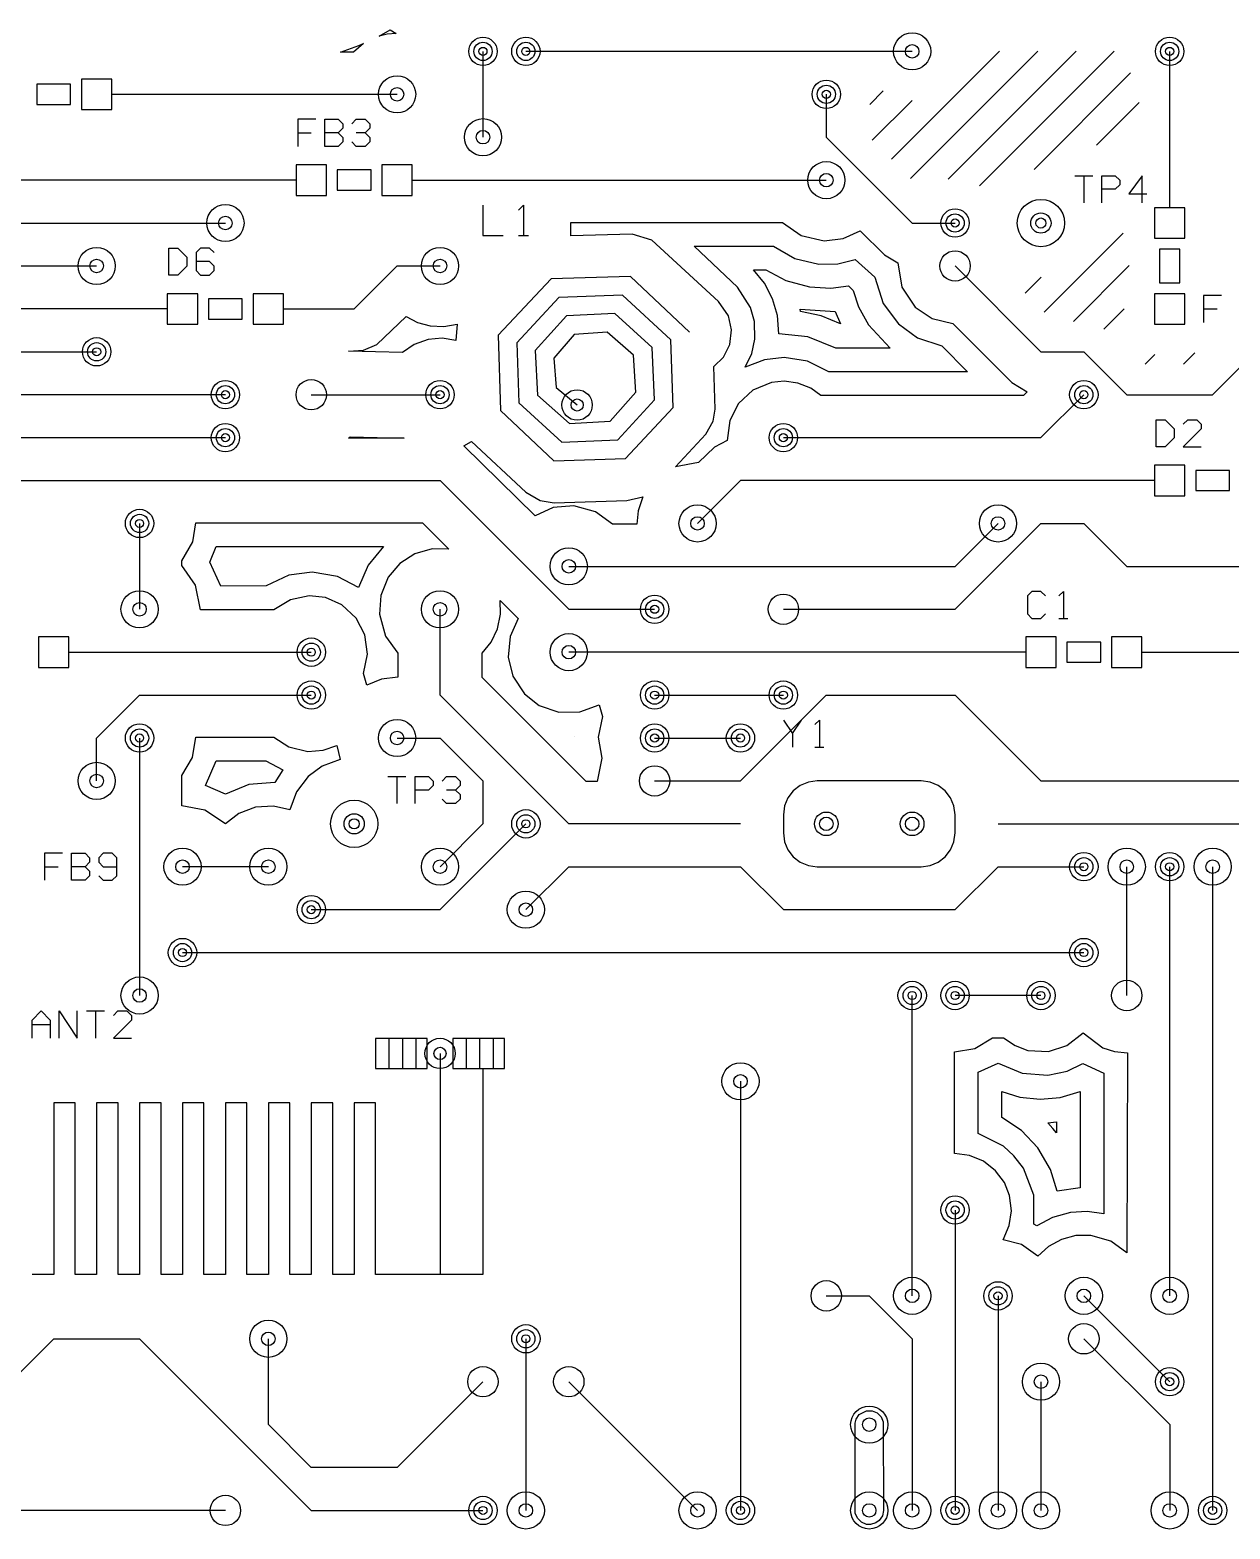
# Model space of a CAD drawing. Extents: x 8 to 285, y 7 to 52.
# Drawn here: x 114.87 to 150.38, y 7.07 to 51.43 of the extents above; entities that cross this region are included whole.
import ezdxf

# ---------------------------------------------------------------- set-up
doc = ezdxf.new("R2010")
doc.units = 0
doc.layers.add('SCORE', color=5, linetype='CONTINUOUS')

msp = doc.modelspace()

# ---------------------------------------------------------------- linework, layer by layer
at = {"layer": 'SCORE'}
for p, q in [((124.7397, 51.0324), (124.4355, 50.78)), ((124.601, 50.9742), (124.7397, 51.0324)), ((125.1969, 51.2486), (125.5264, 51.4338)), ((125.4393, 51.3059), (125.1969, 51.2486)), ((125.7008, 51.3293), (125.4393, 51.3059)), ((125.5264, 51.4338), (125.7008, 51.3293)), ((124.0567, 50.78), (124.601, 50.9742)), ((124.4355, 50.78), (124.0567, 50.78)), ((128.27, 50.8), (128.27, 48.26)), ((140.97, 50.8), (129.54, 50.8)), ((140.355, 47.6078), (143.5572, 50.81)), ((140.9207, 47.0421), (144.6886, 50.81)), ((142.0332, 47.0233), (145.82, 50.81)), ((142.9642, 46.8229), (146.9513, 50.81)), ((148.59, 48.26), (148.59, 50.8)), ((144.5796, 47.3069), (147.4349, 50.1622)), ((116.07, 49.83), (115.07, 49.83)), ((115.07, 49.83), (115.07, 49.23)), ((116.07, 49.23), (116.07, 49.83)), ((117.29, 49.98), (116.39, 49.98)), ((116.39, 49.98), (116.39, 49.08)), ((117.29, 49.08), (117.29, 49.98)), ((117.29, 49.53), (119.38, 49.53)), ((119.38, 49.53), (125.73, 49.53)), ((138.43, 49.53), (138.43, 48.26)), ((139.7153, 49.2308), (140.1145, 49.63)), ((139.7893, 48.1735), (140.9665, 49.3507)), ((146.4241, 48.02), (147.69, 49.2859)), ((115.07, 49.23), (116.07, 49.23)), ((116.39, 49.08), (117.29, 49.08)), ((123.3233, 48.79), (122.79, 48.79)), ((122.79, 48.79), (122.79, 47.99)), ((122.79, 48.39), (123.19, 48.39)), ((123.59, 47.99), (123.59, 48.79)), ((123.59, 48.79), (123.99, 48.79)), ((123.99, 48.39), (123.59, 48.39)), ((123.99, 48.79), (124.1233, 48.6567)), ((124.1233, 48.5233), (123.99, 48.39)), ((123.99, 48.39), (124.1233, 48.2567)), ((124.1233, 48.6567), (124.1233, 48.5233)), ((124.39, 48.6567), (124.5233, 48.79)), ((124.5233, 48.79), (124.79, 48.79)), ((124.79, 48.39), (124.5233, 48.39)), ((124.79, 48.79), (124.9233, 48.6567)), ((124.9233, 48.5233), (124.79, 48.39)), ((124.79, 48.39), (124.9233, 48.2567)), ((124.9233, 48.6567), (124.9233, 48.5233)), ((123.99, 47.99), (123.59, 47.99)), ((124.1233, 48.1233), (123.99, 47.99)), ((124.1233, 48.2567), (124.1233, 48.1233)), ((124.5233, 47.99), (124.39, 48.1233)), ((124.79, 47.99), (124.5233, 47.99)), ((124.9233, 48.1233), (124.79, 47.99)), ((124.9233, 48.2567), (124.9233, 48.1233)), ((138.43, 48.26), (140.97, 45.72)), ((148.59, 46.17), (148.59, 48.26)), ((123.64, 47.44), (122.74, 47.44)), ((122.74, 47.44), (122.74, 46.54)), ((123.64, 46.54), (123.64, 47.44)), ((124.96, 47.29), (123.96, 47.29)), ((123.96, 47.29), (123.96, 46.69)), ((124.96, 46.69), (124.96, 47.29)), ((126.18, 47.44), (125.28, 47.44)), ((125.28, 47.44), (125.28, 46.54)), ((126.18, 46.54), (126.18, 47.44)), ((145.78, 47.12), (146.3133, 47.12)), ((146.0467, 47.12), (146.0467, 46.32)), ((146.58, 46.32), (146.58, 47.12)), ((146.58, 47.12), (146.98, 47.12)), ((146.98, 47.12), (147.1133, 46.9867)), ((147.78, 47.12), (147.38, 46.5867)), ((147.78, 46.32), (147.78, 47.12)), ((120.65, 46.99), (107.95, 46.99)), ((122.74, 46.99), (120.65, 46.99)), ((123.96, 46.69), (124.96, 46.69)), ((126.18, 46.99), (128.27, 46.99)), ((128.27, 46.99), (138.43, 46.99)), ((146.98, 46.72), (146.58, 46.72)), ((147.1133, 46.8533), (146.98, 46.72)), ((147.1133, 46.9867), (147.1133, 46.8533)), ((147.38, 46.5867), (147.9133, 46.5867)), ((149.86, 40.64), (156.21, 46.99)), ((122.74, 46.54), (123.64, 46.54)), ((125.28, 46.54), (126.18, 46.54)), ((128.27, 46.25), (128.27, 45.35)), ((129.32, 46.1), (129.47, 46.25)), ((129.47, 46.25), (129.47, 45.35)), ((149.04, 46.17), (148.14, 46.17)), ((148.14, 46.17), (148.14, 45.27)), ((149.04, 45.27), (149.04, 46.17)), ((111.76, 45.72), (120.65, 45.72)), ((130.8697, 45.3384), (130.87, 45.74)), ((130.87, 45.74), (137.1355, 45.74)), ((137.1355, 45.74), (137.6851, 45.3519)), ((140.97, 45.72), (142.24, 45.72)), ((128.27, 45.35), (128.87, 45.35)), ((129.32, 45.35), (129.62, 45.35)), ((132.6833, 45.3881), (130.8697, 45.3384)), ((133.2662, 45.216), (132.6833, 45.3881)), ((137.6851, 45.3519), (138.3687, 45.1915)), ((138.3687, 45.1915), (138.9265, 45.2603)), ((138.9265, 45.2603), (139.4274, 45.4924)), ((139.4274, 45.4924), (140.151, 44.7762)), ((144.8805, 43.0823), (147.2182, 45.42)), ((148.14, 45.27), (149.04, 45.27)), ((118.98, 44.18), (118.98, 44.98)), ((118.98, 44.98), (119.2467, 44.98)), ((119.2467, 44.98), (119.5133, 44.7133)), ((119.9133, 44.98), (119.78, 44.8467)), ((119.78, 44.8467), (119.78, 44.3133)), ((120.18, 44.98), (119.9133, 44.98)), ((120.3133, 44.8467), (120.18, 44.98)), ((135.2365, 43.3988), (133.2662, 45.216)), ((134.5182, 45.04), (136.8664, 45.04)), ((135.8033, 43.8204), (134.5182, 45.04)), ((136.8664, 45.04), (137.4985, 44.6706)), ((148.89, 44.95), (148.29, 44.95)), ((148.29, 44.95), (148.29, 43.95)), ((148.89, 43.95), (148.89, 44.95)), ((111.76, 44.45), (116.84, 44.45)), ((119.5133, 44.4467), (119.2467, 44.18)), ((119.5133, 44.7133), (119.5133, 44.4467)), ((120.18, 44.58), (119.78, 44.58)), ((120.3133, 44.4467), (120.18, 44.58)), ((120.3133, 44.3133), (120.3133, 44.4467)), ((124.46, 43.18), (125.73, 44.45)), ((125.73, 44.45), (127, 44.45)), ((137.4985, 44.6706), (138.2119, 44.5001)), ((138.2119, 44.5001), (138.77, 44.5138)), ((138.77, 44.5138), (139.2885, 44.6427)), ((139.2885, 44.6427), (139.8638, 44.1159)), ((140.151, 44.7762), (140.5432, 44.5458)), ((140.5432, 44.5458), (140.6597, 43.8246)), ((142.24, 44.45), (144.78, 41.91)), ((145.7396, 42.81), (147.39, 44.4604)), ((119.2467, 44.18), (118.98, 44.18)), ((119.78, 44.3133), (119.9133, 44.18)), ((119.9133, 44.18), (120.18, 44.18)), ((120.18, 44.18), (120.3133, 44.3133)), ((130.2869, 44.0708), (128.7179, 42.4046)), ((132.6315, 44.1396), (130.2869, 44.0708)), ((134.3783, 42.49), (132.6315, 44.1396)), ((136.2749, 44.34), (136.6373, 44.34)), ((136.5963, 43.9393), (136.2749, 44.34)), ((136.8364, 43.4787), (136.5963, 43.9393)), ((136.6373, 44.34), (137.2306, 44.0239)), ((137.2306, 44.0239), (137.9339, 43.8293)), ((139.8638, 44.1159), (140.1113, 43.3428)), ((144.3148, 43.648), (144.7875, 44.1207)), ((148.29, 43.95), (148.89, 43.95)), ((119.83, 43.63), (118.93, 43.63)), ((118.93, 43.63), (118.93, 42.73)), ((119.83, 42.73), (119.83, 43.63)), ((121.15, 43.48), (120.15, 43.48)), ((120.15, 43.48), (120.15, 42.88)), ((121.15, 42.88), (121.15, 43.48)), ((122.37, 43.63), (121.47, 43.63)), ((121.47, 43.63), (121.47, 42.73)), ((122.37, 42.73), (122.37, 43.63)), ((130.5148, 43.5208), (129.2679, 42.1768)), ((132.4037, 43.5896), (130.5148, 43.5208)), ((133.8283, 42.2622), (132.4037, 43.5896)), ((136.1843, 43.2241), (135.8033, 43.8204)), ((136.9821, 42.9802), (136.8364, 43.4787)), ((137.9339, 43.8293), (138.56, 43.7932)), ((138.56, 43.7932), (139.0841, 43.8582)), ((139.0841, 43.8582), (139.2263, 43.7261)), ((139.2263, 43.7261), (139.3869, 43.239)), ((140.6597, 43.8246), (141.0575, 43.2293)), ((149.04, 43.63), (148.14, 43.63)), ((148.14, 43.63), (148.14, 42.73)), ((149.04, 42.73), (149.04, 43.63)), ((150.1233, 43.58), (149.59, 43.58)), ((149.59, 43.58), (149.59, 42.78)), ((116.84, 43.18), (110.49, 43.18)), ((118.93, 43.18), (116.84, 43.18)), ((122.37, 43.18), (124.46, 43.18)), ((132.1759, 43.0396), (130.7426, 42.9708)), ((133.2783, 42.0344), (132.1759, 43.0396)), ((135.5323, 42.9695), (135.2365, 43.3988)), ((136.3023, 42.8045), (136.1843, 43.2241)), ((137.6563, 43.1682), (138.6892, 43.0997)), ((137.6709, 43.1044), (137.6563, 43.1682)), ((138.28, 42.9692), (137.6709, 43.1044)), ((138.6892, 43.0997), (138.8479, 42.7398)), ((139.3869, 43.239), (139.678, 42.7057)), ((140.1113, 43.3428), (140.5625, 42.7343)), ((141.0575, 43.2293), (141.5648, 42.8903)), ((146.6452, 42.5843), (147.24, 43.1791)), ((149.59, 43.18), (149.99, 43.18)), ((118.93, 42.73), (119.83, 42.73)), ((120.15, 42.88), (121.15, 42.88)), ((121.47, 42.73), (122.37, 42.73)), ((125.1254, 42.1223), (126.0011, 42.9534)), ((126.0011, 42.9534), (126.3364, 42.7773)), ((126.3364, 42.7773), (126.7093, 42.6741)), ((126.7093, 42.6741), (127.1152, 42.6542)), ((127.1152, 42.6542), (127.5104, 42.7245)), ((127.5104, 42.7245), (127.4724, 42.2412)), ((130.7426, 42.9708), (129.8179, 41.949)), ((135.626, 42.5601), (135.5323, 42.9695)), ((136.3171, 42.2861), (136.3023, 42.8045)), ((137.0271, 42.4367), (136.9821, 42.9802)), ((138.8479, 42.7398), (138.28, 42.9692)), ((139.678, 42.7057), (140.3165, 42.02)), ((140.5625, 42.7343), (141.1328, 42.3213)), ((141.5648, 42.8903), (142.1703, 42.7519)), ((142.1703, 42.7519), (143.921, 41.0024)), ((148.14, 42.73), (149.04, 42.73)), ((126.6479, 42.272), (126.2369, 42.1249)), ((127.0613, 42.3085), (126.6479, 42.272)), ((127.4724, 42.2412), (127.0613, 42.3085)), ((128.7179, 42.4046), (128.7867, 40.1739)), ((129.2679, 42.1768), (129.3367, 40.4017)), ((130.9704, 42.4208), (130.3679, 41.7211)), ((131.9481, 42.4896), (130.9704, 42.4208)), ((132.7283, 41.8066), (131.9481, 42.4896)), ((133.8971, 40.2593), (133.8283, 42.2622)), ((135.5745, 42.1286), (135.626, 42.5601)), ((136.2234, 41.8604), (136.3171, 42.2861)), ((137.8858, 42.3525), (137.0271, 42.4367)), ((138.7087, 42.02), (137.8858, 42.3525)), ((141.1328, 42.3213), (141.8497, 42.0826)), ((105.41, 41.91), (116.84, 41.91)), ((124.2964, 41.93), (124.7374, 41.9615)), ((125.8932, 41.89), (124.2964, 41.93)), ((124.7374, 41.9615), (125.1254, 42.1223)), ((126.2369, 42.1249), (125.8932, 41.89)), ((129.8179, 41.949), (129.8867, 40.6295)), ((130.3679, 41.7211), (130.4367, 40.8573)), ((132.7971, 40.715), (132.7283, 41.8066)), ((133.3471, 40.4871), (133.2783, 42.0344)), ((135.1061, 41.4747), (135.3872, 41.7527)), ((135.3872, 41.7527), (135.5745, 42.1286)), ((136.0262, 41.4505), (136.2234, 41.8604)), ((137.187, 41.7393), (136.6043, 41.6735)), ((137.8736, 41.6295), (137.187, 41.7393)), ((140.3165, 42.02), (138.7087, 42.02)), ((141.8497, 42.0826), (142.6123, 41.32)), ((144.78, 41.91), (146.05, 41.91)), ((146.05, 41.91), (147.32, 40.64)), ((147.8637, 41.54), (148.1537, 41.83)), ((148.9951, 41.54), (149.3357, 41.8806)), ((135.1459, 40.2138), (135.1061, 41.4747)), ((136.6043, 41.6735), (136.0262, 41.4505)), ((138.5059, 41.32), (137.8736, 41.6295)), ((142.6123, 41.32), (138.5059, 41.32)), ((130.4367, 40.8573), (131.0558, 40.3354)), ((136.8079, 41.002), (136.255, 40.773)), ((137.187, 41.0393), (136.8079, 41.002)), ((137.5856, 40.9845), (137.187, 41.0393)), ((137.9707, 40.8295), (137.5856, 40.9845)), ((138.2668, 40.62), (137.9707, 40.8295)), ((143.921, 41.0024), (144.3715, 40.7293)), ((120.65, 40.64), (101.6, 40.64)), ((123.19, 40.64), (127, 40.64)), ((129.3367, 40.4017), (130.6002, 39.2354)), ((129.8867, 40.6295), (130.828, 39.7854)), ((132.0335, 39.8542), (132.7971, 40.715)), ((132.2613, 39.3042), (133.3471, 40.4871)), ((135.8313, 40.3811), (135.5704, 39.8804)), ((136.255, 40.773), (135.8313, 40.3811)), ((144.2622, 40.62), (138.2668, 40.62)), ((144.3715, 40.7293), (144.2622, 40.62)), ((144.78, 39.37), (146.05, 40.64)), ((147.32, 40.64), (149.86, 40.64)), ((128.7867, 40.1739), (130.3724, 38.6854)), ((132.4892, 38.7542), (133.8971, 40.2593)), ((135.0787, 39.8528), (135.1459, 40.2138)), ((130.828, 39.7854), (132.0335, 39.8542)), ((134.8678, 39.4723), (135.0787, 39.8528)), ((135.5704, 39.8804), (135.4927, 39.2847)), ((148.19, 39.1), (148.19, 39.9)), ((148.19, 39.9), (148.4567, 39.9)), ((148.4567, 39.9), (148.7233, 39.6333)), ((148.7233, 39.6333), (148.7233, 39.3667)), ((148.99, 39.7667), (149.1233, 39.9)), ((149.5233, 39.6333), (148.99, 39.1)), ((149.1233, 39.9), (149.39, 39.9)), ((149.39, 39.9), (149.5233, 39.7667)), ((149.5233, 39.7667), (149.5233, 39.6333)), ((101.6, 39.37), (120.65, 39.37)), ((124.2964, 39.35), (124.3415, 39.39)), ((125.9405, 39.35), (124.2964, 39.35)), ((124.3415, 39.39), (125.9405, 39.35)), ((127.7091, 39.1286), (127.9362, 39.2578)), ((129.8132, 37.058), (127.7091, 39.1286)), ((127.9362, 39.2578), (129.5425, 37.7511)), ((130.6002, 39.2354), (132.2613, 39.3042)), ((133.9707, 38.5082), (134.8678, 39.4723)), ((135.1241, 39.0874), (134.6515, 38.6292)), ((135.4927, 39.2847), (135.1241, 39.0874)), ((137.16, 39.37), (144.78, 39.37)), ((148.4567, 39.1), (148.19, 39.1)), ((148.7233, 39.3667), (148.4567, 39.1)), ((148.99, 39.1), (149.5233, 39.1)), ((130.3724, 38.6854), (132.4892, 38.7542)), ((134.6515, 38.6292), (133.9707, 38.5082)), ((149.04, 38.55), (148.14, 38.55)), ((148.14, 38.55), (148.14, 37.65)), ((149.04, 37.65), (149.04, 38.55)), ((150.36, 38.4), (149.36, 38.4)), ((149.36, 38.4), (149.36, 37.8)), ((150.36, 37.8), (150.36, 38.4)), ((113.03, 38.1), (127, 38.1)), ((127, 38.1), (130.81, 34.29)), ((129.5425, 37.7511), (129.9637, 37.5045)), ((135.89, 38.1), (134.62, 36.83)), ((146.05, 38.1), (135.89, 38.1)), ((148.14, 38.1), (146.05, 38.1)), ((149.36, 37.8), (150.36, 37.8)), ((130.3466, 37.2989), (129.8132, 37.058)), ((129.9637, 37.5045), (130.3785, 37.4358)), ((130.9595, 37.3533), (130.3466, 37.2989)), ((130.3785, 37.4358), (132.5297, 37.5048)), ((131.6037, 37.175), (130.9595, 37.3533)), ((132.5297, 37.5048), (133.0006, 37.6145)), ((133.0006, 37.6145), (132.8605, 37.2075)), ((148.14, 37.65), (149.04, 37.65)), ((118.11, 36.83), (118.11, 34.29)), ((119.6888, 36.287), (119.7793, 36.85)), ((119.7793, 36.85), (126.4822, 36.85)), ((126.4822, 36.85), (127.2621, 36.0701)), ((132.1042, 36.8103), (131.6037, 37.175)), ((132.8605, 37.2075), (132.8207, 36.8109)), ((142.24, 34.29), (144.78, 36.83)), ((142.24, 35.56), (143.51, 36.83)), ((144.78, 36.83), (146.05, 36.83)), ((146.05, 36.83), (147.32, 35.56)), ((132.8207, 36.8109), (132.1042, 36.8103)), ((119.36, 35.7232), (119.6888, 36.287)), ((120.1841, 35.6845), (120.3797, 36.15)), ((120.3797, 36.15), (125.3305, 36.15)), ((125.3305, 36.15), (124.8701, 35.5981)), ((126.7627, 36.0738), (126.2551, 35.9281)), ((127.2621, 36.0701), (126.7627, 36.0738)), ((119.36, 35.5845), (119.36, 35.7232)), ((119.762, 35.0035), (119.36, 35.5845)), ((120.5136, 34.975), (120.1841, 35.6845)), ((124.8701, 35.5981), (124.5854, 34.9352)), ((125.8116, 35.6413), (125.4705, 35.2382)), ((126.2551, 35.9281), (125.8116, 35.6413)), ((130.81, 35.56), (142.24, 35.56)), ((147.32, 35.56), (152.4, 35.56)), ((122.528, 35.2951), (121.8575, 34.9793)), ((123.217, 35.3893), (122.528, 35.2951)), ((123.9689, 35.2579), (123.217, 35.3893)), ((124.5854, 34.9352), (123.9689, 35.2579)), ((125.4705, 35.2382), (125.248, 34.701)), ((119.9093, 34.27), (119.762, 35.0035)), ((121.8575, 34.9793), (120.5136, 34.975)), ((123.1287, 34.6885), (122.5761, 34.5726)), ((123.6156, 34.6345), (123.1287, 34.6885)), ((124.095, 34.423), (123.6156, 34.6345)), ((125.248, 34.701), (125.2067, 34.1405)), ((144.5133, 34.82), (144.38, 34.6867)), ((144.38, 34.6867), (144.38, 34.1533)), ((144.78, 34.82), (144.5133, 34.82)), ((144.9133, 34.6867), (144.78, 34.82)), ((145.3133, 34.6867), (145.4467, 34.82)), ((145.4467, 34.82), (145.4467, 34.02)), ((122.0832, 34.27), (119.9093, 34.27)), ((122.5761, 34.5726), (122.0832, 34.27)), ((124.5187, 34.0311), (124.095, 34.423)), ((127, 31.75), (127, 34.29)), ((128.7801, 34.5521), (129.3134, 34.0189)), ((128.7933, 34.1405), (128.7801, 34.5521)), ((130.81, 34.29), (133.35, 34.29)), ((137.16, 34.29), (142.24, 34.29)), ((124.7796, 33.5304), (124.5187, 34.0311)), ((125.2067, 34.1405), (125.385, 33.4963)), ((128.7032, 33.7092), (128.7933, 34.1405)), ((129.3134, 34.0189), (129.0711, 33.4834)), ((144.38, 34.1533), (144.5133, 34.02)), ((144.5133, 34.02), (144.78, 34.02)), ((144.78, 34.02), (144.9133, 34.1533)), ((145.3133, 34.02), (145.58, 34.02)), ((116.02, 33.47), (115.12, 33.47)), ((115.12, 33.47), (115.12, 32.57)), ((116.02, 32.57), (116.02, 33.47)), ((124.8585, 32.9587), (124.7796, 33.5304)), ((125.385, 33.4963), (125.75, 32.9955)), ((128.25, 32.9955), (128.5111, 33.3128)), ((128.5111, 33.3128), (128.7032, 33.7092)), ((129.0711, 33.4834), (129.0167, 32.8705)), ((145.23, 33.47), (144.33, 33.47)), ((144.33, 33.47), (144.33, 32.57)), ((145.23, 32.57), (145.23, 33.47)), ((146.55, 33.32), (145.55, 33.32)), ((145.55, 33.32), (145.55, 32.72)), ((146.55, 32.72), (146.55, 33.32)), ((147.77, 33.47), (146.87, 33.47)), ((146.87, 33.47), (146.87, 32.57)), ((147.77, 32.57), (147.77, 33.47)), ((116.02, 33.02), (118.11, 33.02)), ((118.11, 33.02), (123.19, 33.02)), ((124.7339, 32.385), (124.8585, 32.9587)), ((125.75, 32.9955), (125.75, 32.2793)), ((128.25, 32.2678), (128.25, 32.9955)), ((129.0167, 32.8705), (129.158, 32.3065)), ((142.24, 33.02), (130.81, 33.02)), ((144.33, 33.02), (142.24, 33.02)), ((147.77, 33.02), (149.86, 33.02)), ((149.86, 33.02), (151.13, 33.02)), ((115.12, 32.57), (116.02, 32.57)), ((144.33, 32.57), (145.23, 32.57)), ((145.55, 32.72), (146.55, 32.72)), ((146.87, 32.57), (147.77, 32.57)), ((124.834, 32.0406), (124.7339, 32.385)), ((125.2666, 32.2189), (124.834, 32.0406)), ((125.75, 32.2793), (125.2666, 32.2189)), ((131.3278, 29.19), (128.25, 32.2678)), ((129.158, 32.3065), (129.4949, 31.7916)), ((116.84, 30.48), (118.11, 31.75)), ((118.11, 31.75), (123.19, 31.75)), ((130.81, 27.94), (127, 31.75)), ((129.4949, 31.7916), (129.938, 31.4458)), ((133.35, 31.75), (137.16, 31.75)), ((135.89, 29.21), (138.43, 31.75)), ((138.43, 31.75), (142.24, 31.75)), ((142.24, 31.75), (144.78, 29.21)), ((129.938, 31.4458), (130.5193, 31.2441)), ((130.5193, 31.2441), (131.1346, 31.25)), ((131.1346, 31.25), (131.706, 31.4594)), ((131.8061, 31.115), (131.6807, 30.507)), ((131.706, 31.4594), (131.8061, 31.115)), ((137.16, 31.01), (137.4267, 30.61)), ((137.4267, 30.61), (137.6933, 31.01)), ((138.0933, 30.8767), (138.2267, 31.01)), ((138.2267, 31.01), (138.2267, 30.21)), ((116.84, 29.21), (116.84, 30.48)), ((118.11, 30.48), (118.11, 22.86)), ((119.675, 29.8982), (119.7793, 30.5)), ((119.7793, 30.5), (122.0832, 30.5)), ((122.0832, 30.5), (122.5262, 30.2181)), ((122.5262, 30.2181), (123.0875, 30.0835)), ((123.5421, 30.118), (123.944, 30.2605)), ((123.944, 30.2605), (124.0462, 29.845)), ((125.73, 30.48), (127, 30.48)), ((127, 30.48), (128.27, 29.21)), ((130.9811, 30.5266), (130.9811, 30.5266)), ((130.9811, 30.5266), (130.9811, 30.5266)), ((130.9811, 30.5266), (130.9811, 30.5266)), ((131.6807, 30.507), (131.7902, 29.8848)), ((133.35, 30.48), (135.89, 30.48)), ((137.4267, 30.61), (137.4267, 30.21)), ((138.0933, 30.21), (138.36, 30.21)), ((119.3602, 29.3734), (119.675, 29.8982)), ((120.0605, 29.0749), (120.3797, 29.8)), ((120.3797, 29.8), (121.8441, 29.8)), ((121.8441, 29.8), (122.3456, 29.5363)), ((123.0875, 30.0835), (123.5421, 30.118)), ((124.0462, 29.845), (123.5173, 29.6464)), ((131.7902, 29.8848), (131.6507, 29.19)), ((119.361, 28.4693), (119.3602, 29.3734)), ((122.3456, 29.5363), (122.1093, 29.1621)), ((123.1007, 29.3375), (122.7536, 28.8827)), ((123.5173, 29.6464), (123.1007, 29.3375)), ((125.46, 29.34), (125.9933, 29.34)), ((125.7267, 29.34), (125.7267, 28.54)), ((126.26, 28.54), (126.26, 29.34)), ((126.26, 29.34), (126.66, 29.34)), ((126.66, 29.34), (126.7933, 29.2067)), ((127.06, 29.2067), (127.1933, 29.34)), ((127.1933, 29.34), (127.46, 29.34)), ((127.46, 29.34), (127.5933, 29.2067)), ((120.65, 28.8227), (120.0605, 29.0749)), ((121.3389, 29.101), (120.65, 28.8227)), ((122.1093, 29.1621), (121.3389, 29.101)), ((122.7536, 28.8827), (122.555, 28.3538)), ((126.66, 28.94), (126.26, 28.94)), ((126.7933, 29.0733), (126.66, 28.94)), ((126.7933, 29.2067), (126.7933, 29.0733)), ((127.46, 28.94), (127.1933, 28.94)), ((127.5933, 29.0733), (127.46, 28.94)), ((127.46, 28.94), (127.5933, 28.8067)), ((127.5933, 29.2067), (127.5933, 29.0733)), ((128.27, 29.21), (128.27, 27.94)), ((131.6507, 29.19), (131.3278, 29.19)), ((133.35, 29.21), (135.89, 29.21)), ((137.4529, 28.9171), (137.294, 28.71)), ((137.66, 29.076), (137.4529, 28.9171)), ((137.9012, 29.1759), (137.66, 29.076)), ((138.16, 29.21), (137.9012, 29.1759)), ((141.24, 29.21), (138.16, 29.21)), ((141.4988, 29.1759), (141.24, 29.21)), ((141.74, 29.076), (141.4988, 29.1759)), ((141.9471, 28.9171), (141.74, 29.076)), ((142.106, 28.71), (141.9471, 28.9171)), ((144.78, 29.21), (153.67, 29.21)), ((120.0436, 28.3427), (119.361, 28.4693)), ((121.5425, 28.4295), (121.048, 28.2442)), ((122.0695, 28.4633), (121.5425, 28.4295)), ((122.555, 28.3538), (122.0695, 28.4633)), ((127.1933, 28.54), (127.06, 28.6733)), ((127.46, 28.54), (127.1933, 28.54)), ((127.5933, 28.6733), (127.46, 28.54)), ((127.5933, 28.8067), (127.5933, 28.6733)), ((137.1941, 28.4688), (137.16, 28.21)), ((137.294, 28.71), (137.1941, 28.4688)), ((142.2059, 28.4688), (142.106, 28.71)), ((142.24, 28.21), (142.2059, 28.4688)), ((120.65, 27.9446), (120.0436, 28.3427)), ((121.048, 28.2442), (120.65, 27.9446)), ((137.16, 28.21), (137.16, 27.67)), ((142.24, 27.67), (142.24, 28.21)), ((127, 25.4), (129.54, 27.94)), ((128.27, 27.94), (127, 26.67)), ((135.89, 27.94), (130.81, 27.94)), ((137.16, 27.67), (137.1941, 27.4112)), ((142.2059, 27.4112), (142.24, 27.67)), ((143.51, 27.94), (153.67, 27.94)), ((115.8333, 27.07), (115.3, 27.07)), ((115.3, 27.07), (115.3, 26.27)), ((116.1, 26.27), (116.1, 27.07)), ((116.1, 27.07), (116.5, 27.07)), ((116.5, 27.07), (116.6333, 26.9367)), ((117.0333, 27.07), (116.9, 26.9367)), ((117.3, 27.07), (117.0333, 27.07)), ((117.4333, 26.9367), (117.3, 27.07)), ((137.1941, 27.4112), (137.294, 27.17)), ((137.294, 27.17), (137.4529, 26.9629)), ((141.9471, 26.9629), (142.106, 27.17)), ((142.106, 27.17), (142.2059, 27.4112)), ((115.3, 26.67), (115.7, 26.67)), ((116.5, 26.67), (116.1, 26.67)), ((116.6333, 26.8033), (116.5, 26.67)), ((116.5, 26.67), (116.6333, 26.5367)), ((116.6333, 26.9367), (116.6333, 26.8033)), ((116.9, 26.9367), (116.9, 26.8033)), ((116.9, 26.8033), (117.0333, 26.67)), ((117.0333, 26.67), (117.4333, 26.67)), ((117.4333, 26.4033), (117.4333, 26.9367)), ((121.92, 26.67), (119.38, 26.67)), ((129.54, 25.4), (130.81, 26.67)), ((130.81, 26.67), (135.89, 26.67)), ((135.89, 26.67), (137.16, 25.4)), ((137.4529, 26.9629), (137.66, 26.804)), ((137.66, 26.804), (137.9012, 26.7041)), ((137.9012, 26.7041), (138.16, 26.67)), ((138.16, 26.67), (141.24, 26.67)), ((141.24, 26.67), (141.4988, 26.7041)), ((141.4988, 26.7041), (141.74, 26.804)), ((141.74, 26.804), (141.9471, 26.9629)), ((142.24, 25.4), (143.51, 26.67)), ((143.51, 26.67), (146.05, 26.67)), ((147.32, 22.86), (147.32, 26.67)), ((148.59, 13.97), (148.59, 26.67)), ((149.86, 26.67), (149.86, 7.62)), ((116.5, 26.27), (116.1, 26.27)), ((116.6333, 26.4033), (116.5, 26.27)), ((116.6333, 26.5367), (116.6333, 26.4033)), ((116.9, 26.4033), (117.0333, 26.27)), ((117.0333, 26.27), (117.3, 26.27)), ((117.3, 26.27), (117.4333, 26.4033)), ((123.19, 25.4), (127, 25.4)), ((137.16, 25.4), (142.24, 25.4)), ((119.38, 24.13), (146.05, 24.13)), ((140.97, 13.97), (140.97, 22.86)), ((144.78, 22.86), (142.24, 22.86)), ((114.935, 22.1343), (115.2017, 22.401)), ((115.2017, 22.401), (115.4683, 22.1343)), ((115.735, 21.601), (115.735, 22.401)), ((115.735, 22.401), (116.2683, 21.601)), ((116.2683, 21.601), (116.2683, 22.401)), ((116.535, 22.401), (117.0683, 22.401)), ((116.8017, 22.401), (116.8017, 21.601)), ((117.335, 22.2677), (117.4683, 22.401)), ((117.4683, 22.401), (117.735, 22.401)), ((117.735, 22.401), (117.8683, 22.2677)), ((117.8683, 22.2677), (117.8683, 22.1343)), ((114.935, 21.601), (114.935, 22.1343)), ((114.935, 22.001), (115.4683, 22.001)), ((115.4683, 22.1343), (115.4683, 21.601)), ((117.8683, 22.1343), (117.335, 21.601)), ((145.5431, 21.3751), (146.0302, 21.7534)), ((146.0302, 21.7534), (146.6133, 21.3143)), ((117.335, 21.601), (117.8683, 21.601)), ((126.619, 21.59), (125.095, 21.59)), ((125.095, 21.59), (125.095, 20.701)), ((125.495, 20.701), (125.495, 21.59)), ((125.895, 20.701), (125.895, 21.59)), ((126.295, 20.701), (126.295, 21.59)), ((126.619, 20.701), (126.619, 21.59)), ((128.905, 21.59), (127.381, 21.59)), ((127.381, 21.59), (127.381, 20.701)), ((127.781, 20.701), (127.781, 21.59)), ((128.181, 20.701), (128.181, 21.59)), ((128.581, 20.701), (128.581, 21.59)), ((128.905, 20.701), (128.905, 21.59)), ((142.22, 21.1907), (142.8218, 21.295)), ((142.8218, 21.295), (143.3468, 21.61)), ((143.3468, 21.61), (143.6732, 21.61)), ((143.6732, 21.61), (144.0169, 21.3751)), ((144.0169, 21.3751), (144.3943, 21.2355)), ((145.0046, 21.2056), (145.5431, 21.3751)), ((146.6133, 21.3143), (146.962, 21.1986)), ((127, 21.1455), (127, 14.605)), ((142.22, 18.1793), (142.22, 21.1907)), ((142.92, 20.5903), (143.51, 20.8598)), ((143.51, 20.8598), (144.2243, 20.5565)), ((144.3943, 21.2355), (145.0046, 21.2056)), ((146.962, 21.1986), (147.34, 21.1607)), ((147.34, 21.1607), (147.32, 15.2446)), ((125.095, 20.701), (126.619, 20.701)), ((127.381, 20.701), (128.905, 20.701)), ((128.27, 20.701), (128.27, 14.605)), ((142.92, 18.7797), (142.92, 20.5903)), ((144.2243, 20.5565), (144.9854, 20.4994)), ((144.9854, 20.4994), (145.5589, 20.6221)), ((145.5589, 20.6221), (146.022, 20.8421)), ((146.022, 20.8421), (146.64, 20.559)), ((146.64, 20.559), (146.64, 16.3988)), ((135.89, 20.32), (135.89, 7.62)), ((143.62, 20.0183), (144.1547, 19.8549)), ((143.62, 19.2513), (143.62, 20.0183)), ((145.3523, 19.8444), (145.94, 20.0183)), ((145.94, 20.0183), (145.94, 17.1673)), ((116.205, 19.685), (115.57, 19.685)), ((115.57, 19.685), (115.57, 14.605)), ((116.205, 14.605), (116.205, 19.685)), ((117.475, 19.685), (116.84, 19.685)), ((116.84, 19.685), (116.84, 14.605)), ((117.475, 14.605), (117.475, 19.685)), ((118.745, 19.685), (118.11, 19.685)), ((118.11, 19.685), (118.11, 14.605)), ((118.745, 14.605), (118.745, 19.685)), ((120.015, 19.685), (119.38, 19.685)), ((119.38, 19.685), (119.38, 14.605)), ((120.015, 14.605), (120.015, 19.685)), ((121.285, 19.685), (120.65, 19.685)), ((120.65, 19.685), (120.65, 14.605)), ((121.285, 14.605), (121.285, 19.685)), ((122.555, 19.685), (121.92, 19.685)), ((121.92, 19.685), (121.92, 14.605)), ((122.555, 14.605), (122.555, 19.685)), ((123.825, 19.685), (123.19, 19.685)), ((123.19, 19.685), (123.19, 14.605)), ((123.825, 14.605), (123.825, 19.685)), ((125.095, 19.685), (124.46, 19.685)), ((124.46, 19.685), (124.46, 14.605)), ((125.095, 14.605), (125.095, 19.685)), ((144.1547, 19.8549), (144.753, 19.7907)), ((144.753, 19.7907), (145.3523, 19.8444)), ((144.208, 18.8655), (143.62, 19.2513)), ((144.9819, 19.0959), (145.24, 19.1193)), ((145.1366, 18.9221), (144.9819, 19.0959)), ((145.24, 19.1193), (145.24, 18.7918)), ((143.6681, 18.4009), (142.92, 18.7797)), ((144.6932, 18.355), (144.208, 18.8655)), ((145.24, 18.7918), (145.1366, 18.9221)), ((143.9818, 18.1165), (143.6681, 18.4009)), ((145.0654, 17.7095), (144.6932, 18.355)), ((142.6656, 18.1245), (142.22, 18.1793)), ((143.0806, 17.9526), (142.6656, 18.1245)), ((143.4395, 17.6713), (143.0806, 17.9526)), ((144.2618, 17.7458), (143.9818, 18.1165)), ((144.5691, 16.9458), (144.2618, 17.7458)), ((143.6995, 17.3207), (143.4395, 17.6713)), ((143.8545, 16.9356), (143.6995, 17.3207)), ((145.2578, 17.0697), (145.0654, 17.7095)), ((143.9093, 16.483), (143.8545, 16.9356)), ((144.5715, 16.0882), (144.5691, 16.9458)), ((145.94, 17.1673), (145.2578, 17.0697)), ((142.24, 16.51), (142.24, 7.62)), ((143.8453, 16.0512), (143.9093, 16.483)), ((145.6566, 16.4383), (145.1185, 16.2894)), ((146.1457, 16.4677), (145.6566, 16.4383)), ((146.64, 16.3988), (146.1457, 16.4677)), ((143.6605, 15.6326), (143.8453, 16.0512)), ((144.6555, 16.0441), (144.5715, 16.0882)), ((145.1185, 16.2894), (144.6555, 16.0441)), ((144.2052, 15.488), (143.6605, 15.6326)), ((145.3864, 15.6427), (144.9998, 15.4313)), ((145.8127, 15.7538), (145.3864, 15.6427)), ((146.2532, 15.758), (145.8127, 15.7538)), ((146.8437, 15.585), (146.2532, 15.758)), ((147.32, 15.2446), (146.8437, 15.585)), ((144.6911, 15.1497), (144.2052, 15.488)), ((144.9998, 15.4313), (144.6911, 15.1497)), ((115.57, 14.605), (114.935, 14.605)), ((116.84, 14.605), (116.205, 14.605)), ((118.11, 14.605), (117.475, 14.605)), ((119.38, 14.605), (118.745, 14.605)), ((120.65, 14.605), (120.015, 14.605)), ((121.92, 14.605), (121.285, 14.605)), ((123.19, 14.605), (122.555, 14.605)), ((124.46, 14.605), (123.825, 14.605)), ((128.27, 14.605), (125.095, 14.605)), ((138.43, 13.97), (139.7, 13.97)), ((139.7, 13.97), (140.97, 12.7)), ((143.51, 13.97), (143.51, 7.62)), ((146.05, 13.97), (148.59, 11.43)), ((111.76, 8.89), (115.57, 12.7)), ((115.57, 12.7), (118.11, 12.7)), ((118.11, 12.7), (123.19, 7.62)), ((121.92, 10.16), (121.92, 12.7)), ((129.54, 12.7), (129.54, 7.62)), ((140.97, 12.7), (140.97, 7.62)), ((146.05, 12.7), (148.59, 10.16)), ((128.27, 11.43), (125.73, 8.89)), ((130.81, 11.43), (134.62, 7.62)), ((144.78, 11.43), (144.78, 7.62)), ((139.282, 10.2012), (139.312, 10.3207)), ((139.312, 10.3207), (139.403, 10.457)), ((139.403, 10.457), (139.6181, 10.5719)), ((139.6181, 10.5719), (139.7819, 10.5719)), ((139.7819, 10.5719), (139.9333, 10.5092)), ((139.9333, 10.5092), (140.0492, 10.3933)), ((140.0492, 10.3933), (140.1119, 10.2419)), ((140.1119, 10.2419), (140.12, 7.62)), ((123.19, 8.89), (121.92, 10.16)), ((139.2881, 7.5381), (139.282, 10.2012)), ((148.59, 10.16), (148.59, 7.62)), ((125.73, 8.89), (123.19, 8.89)), ((120.65, 7.62), (105.41, 7.62)), ((123.19, 7.62), (128.27, 7.62)), ((140.12, 7.62), (140.088, 7.4593)), ((139.3508, 7.3867), (139.2881, 7.5381)), ((139.4667, 7.2708), (139.3508, 7.3867)), ((139.6181, 7.2081), (139.4667, 7.2708)), ((139.7412, 7.202), (139.6181, 7.2081)), ((139.898, 7.2496), (139.7412, 7.202)), ((139.997, 7.323), (139.898, 7.2496)), ((140.088, 7.4593), (139.997, 7.323))]:
    msp.add_line(p, q, dxfattribs=at)
for centre, radius in [((128.27, 50.8), 0.42), ((128.27, 50.8), 0.27), ((129.54, 50.8), 0.42), ((129.54, 50.8), 0.27), ((140.97, 50.8), 0.55), ((148.59, 50.8), 0.42), ((148.59, 50.8), 0.27), ((128.27, 50.8), 0.12), ((129.54, 50.8), 0.12), ((140.97, 50.8), 0.2), ((148.59, 50.8), 0.12), ((125.73, 49.53), 0.55), ((125.73, 49.53), 0.2), ((138.43, 49.53), 0.42), ((138.43, 49.53), 0.27), ((138.43, 49.53), 0.12), ((128.27, 48.26), 0.55), ((128.27, 48.26), 0.2), ((138.43, 46.99), 0.55), ((138.43, 46.99), 0.2), ((120.65, 45.72), 0.55), ((142.24, 45.72), 0.42), ((144.78, 45.72), 0.7), ((120.65, 45.72), 0.2), ((142.24, 45.72), 0.27), ((142.24, 45.72), 0.12), ((144.78, 45.72), 0.3), ((144.78, 45.72), 0.15), ((116.84, 44.45), 0.55), ((127, 44.45), 0.55), ((142.24, 44.45), 0.45), ((116.84, 44.45), 0.2), ((127, 44.45), 0.2), ((116.84, 41.91), 0.42), ((116.84, 41.91), 0.27), ((116.84, 41.91), 0.12), ((120.65, 40.64), 0.42), ((120.65, 40.64), 0.27), ((123.19, 40.64), 0.45), ((127, 40.64), 0.42), ((127, 40.64), 0.27), ((146.05, 40.64), 0.42), ((146.05, 40.64), 0.27), ((120.65, 40.64), 0.12), ((127, 40.64), 0.12), ((131.0558, 40.3354), 0.45), ((131.0558, 40.3354), 0.18), ((146.05, 40.64), 0.12), ((120.65, 39.37), 0.42), ((120.65, 39.37), 0.27), ((120.65, 39.37), 0.12), ((137.16, 39.37), 0.42), ((137.16, 39.37), 0.27), ((137.16, 39.37), 0.12), ((134.62, 36.83), 0.55), ((143.51, 36.83), 0.55), ((118.11, 36.83), 0.42), ((118.11, 36.83), 0.27), ((118.11, 36.83), 0.12), ((134.62, 36.83), 0.2), ((143.51, 36.83), 0.2), ((130.81, 35.56), 0.55), ((130.81, 35.56), 0.2), ((118.11, 34.29), 0.55), ((127, 34.29), 0.55), ((133.35, 34.29), 0.42), ((137.16, 34.29), 0.45), ((118.11, 34.29), 0.2), ((127, 34.29), 0.2), ((133.35, 34.29), 0.27), ((133.35, 34.29), 0.12), ((123.19, 33.02), 0.42), ((123.19, 33.02), 0.27), ((130.81, 33.02), 0.55), ((123.19, 33.02), 0.12), ((130.81, 33.02), 0.2), ((123.19, 31.75), 0.42), ((123.19, 31.75), 0.27), ((133.35, 31.75), 0.42), ((133.35, 31.75), 0.27), ((137.16, 31.75), 0.42), ((137.16, 31.75), 0.27), ((123.19, 31.75), 0.12), ((133.35, 31.75), 0.12), ((137.16, 31.75), 0.12), ((118.11, 30.48), 0.42), ((118.11, 30.48), 0.27), ((125.73, 30.48), 0.55), ((125.73, 30.48), 0.2), ((133.35, 30.48), 0.42), ((133.35, 30.48), 0.27), ((135.89, 30.48), 0.42), ((135.89, 30.48), 0.27), ((118.11, 30.48), 0.12), ((133.35, 30.48), 0.12), ((135.89, 30.48), 0.12), ((116.84, 29.21), 0.55), ((116.84, 29.21), 0.2), ((133.35, 29.21), 0.45), ((124.46, 27.94), 0.7), ((124.46, 27.94), 0.3), ((124.46, 27.94), 0.15), ((129.54, 27.94), 0.42), ((129.54, 27.94), 0.27), ((129.54, 27.94), 0.12), ((138.43, 27.94), 0.35), ((138.43, 27.94), 0.2), ((140.97, 27.94), 0.35), ((140.97, 27.94), 0.2), ((119.38, 26.67), 0.55), ((121.92, 26.67), 0.55), ((127, 26.67), 0.55), ((146.05, 26.67), 0.42), ((147.32, 26.67), 0.55), ((148.59, 26.67), 0.42), ((149.86, 26.67), 0.55), ((119.38, 26.67), 0.2), ((121.92, 26.67), 0.2), ((127, 26.67), 0.2), ((146.05, 26.67), 0.27), ((146.05, 26.67), 0.12), ((147.32, 26.67), 0.2), ((148.59, 26.67), 0.27), ((148.59, 26.67), 0.12), ((149.86, 26.67), 0.2), ((123.19, 25.4), 0.42), ((129.54, 25.4), 0.55), ((123.19, 25.4), 0.27), ((123.19, 25.4), 0.12), ((129.54, 25.4), 0.2), ((119.38, 24.13), 0.42), ((146.05, 24.13), 0.42), ((119.38, 24.13), 0.27), ((119.38, 24.13), 0.12), ((146.05, 24.13), 0.27), ((146.05, 24.13), 0.12), ((118.11, 22.86), 0.55), ((140.97, 22.86), 0.42), ((140.97, 22.86), 0.27), ((142.24, 22.86), 0.42), ((142.24, 22.86), 0.27), ((144.78, 22.86), 0.42), ((144.78, 22.86), 0.27), ((147.32, 22.86), 0.45), ((118.11, 22.86), 0.2), ((140.97, 22.86), 0.12), ((142.24, 22.86), 0.12), ((144.78, 22.86), 0.12), ((127, 21.1455), 0.45), ((127, 21.1455), 0.18), ((135.89, 20.32), 0.55), ((135.89, 20.32), 0.2), ((142.24, 16.51), 0.42), ((142.24, 16.51), 0.27), ((142.24, 16.51), 0.12), ((138.43, 13.97), 0.45), ((140.97, 13.97), 0.55), ((143.51, 13.97), 0.42), ((143.51, 13.97), 0.27), ((146.05, 13.97), 0.55), ((148.59, 13.97), 0.55), ((140.97, 13.97), 0.2), ((143.51, 13.97), 0.12), ((146.05, 13.97), 0.2), ((148.59, 13.97), 0.2), ((121.92, 12.7), 0.55), ((121.92, 12.7), 0.2), ((129.54, 12.7), 0.42), ((129.54, 12.7), 0.27), ((146.05, 12.7), 0.45), ((129.54, 12.7), 0.12), ((144.78, 11.43), 0.55), ((128.27, 11.43), 0.45), ((130.81, 11.43), 0.45), ((144.78, 11.43), 0.2), ((148.59, 11.43), 0.42), ((148.59, 11.43), 0.27), ((148.59, 11.43), 0.12), ((139.7, 10.16), 0.55), ((139.7, 10.16), 0.2), ((120.65, 7.62), 0.45), ((128.27, 7.62), 0.42), ((129.54, 7.62), 0.55), ((134.62, 7.62), 0.55), ((135.89, 7.62), 0.42), ((139.7, 7.62), 0.55), ((140.97, 7.62), 0.55), ((142.24, 7.62), 0.42), ((143.51, 7.62), 0.55), ((144.78, 7.62), 0.55), ((148.59, 7.62), 0.55), ((149.86, 7.62), 0.42), ((128.27, 7.62), 0.27), ((128.27, 7.62), 0.12), ((129.54, 7.62), 0.2), ((134.62, 7.62), 0.2), ((135.89, 7.62), 0.27), ((135.89, 7.62), 0.12), ((139.7, 7.62), 0.2), ((140.97, 7.62), 0.2), ((142.24, 7.62), 0.27), ((142.24, 7.62), 0.12), ((143.51, 7.62), 0.2), ((144.78, 7.62), 0.2), ((148.59, 7.62), 0.2), ((149.86, 7.62), 0.27), ((149.86, 7.62), 0.12)]:
    msp.add_circle(centre, radius, dxfattribs=at)

doc.saveas('drawing.dxf')
